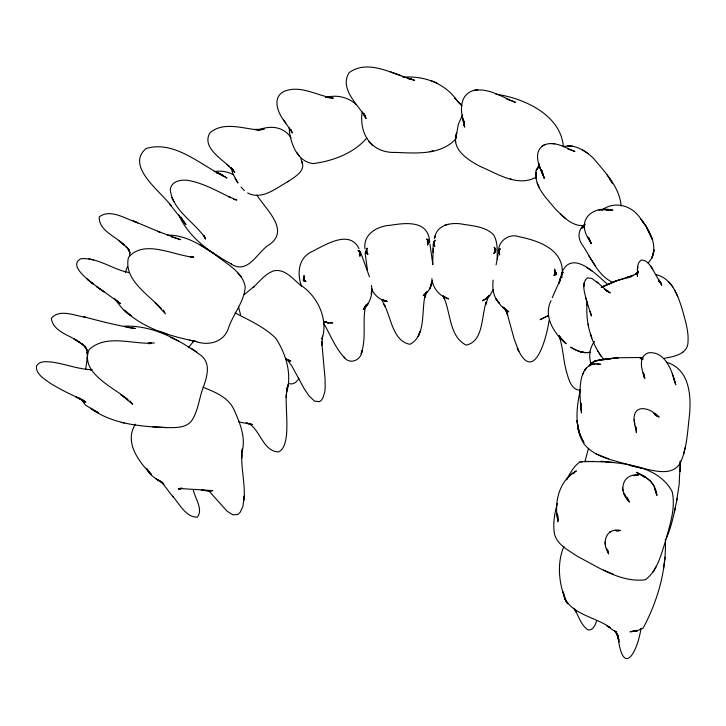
<?xml version="1.0" encoding="UTF-8"?>
<svg xmlns="http://www.w3.org/2000/svg" width="726" height="726" viewBox="0 0 726 726"><rect width="100%" height="100%" fill="white"/><g stroke="black" fill="none" stroke-linecap="round" stroke-linejoin="round"><path stroke-width="1.09" d="M286.18 394.69C285.853 408.139 287.641 421.588 286.489 435.019C285.627 441.081 284.692 448.967 278.494 451.944C263.402 451.418 260.516 430.945 249.263 423.73M432.678 264.727L433.24 244.39L435.065 240.088L433.549 244.88L434.883 246.368L433.622 242.756L433.549 244.88L433.24 244.39M433.15 252.43L433.168 248.51M581.063 409.437L581.109 403.329L581.063 409.437C579.566 394.49 576.29 359.778 600.701 364.352L596.963 363.926M680.226 471.628L680.298 460.974L679.137 484.687L676.532 501.548M628.407 500.241L626.955 497.954L629.587 502.047C618.189 492.255 621.501 473.334 638.535 474.94L634.397 475.33M463.923 125.48L463.996 121.16L463.923 125.48L463.188 118.665L464.713 127.168C461.201 115.352 457.425 97.184 471.764 91.077C487.273 86.503 501.684 97.13 515.587 102.357L506.14 98.818M606.392 548.266L608.415 552.994C601.337 542.758 606.056 527.412 620.385 530.416L616.419 531.078M321.836 341.51L321.727 345.267L322.553 336.12L321.981 339.087C328.706 319.249 317.416 295.546 299.947 284.71C292.487 278.485 284.438 268.293 273.539 270.907C265.126 274.056 259.5 281.461 253.192 287.469L254.245 286.416L244.263 294.611M497.183 259.1C497.192 250.915 497.954 242.094 493.571 234.788C485.712 226.721 473.588 226.004 463.088 224.27C452.098 222.029 436.925 224.325 434.72 237.547L435.5 235.578L434.32 238.491M635.25 426.126L635.876 428.685C628.544 406.061 644.779 403.239 659.19 417.023L655.052 414.836L657.702 416.216M536.024 172.706L535.842 177.979L536.024 172.706C534.554 187.263 546.85 198.497 555.236 208.834C563.058 216.484 571.734 226.331 583.668 225.577M587.125 302.424C585.301 322.634 591.1 344.151 604.096 359.878M244.154 498.399C245.334 481.656 239.816 464.976 242.529 448.314L241.54 453.396C246.668 438.268 239.807 422.732 233.699 408.974C227.701 396.968 214.724 391.958 203.053 387.23M244.072 500.023L244.263 496.058L242.911 506.458L240.052 512.483L237.647 514.516L232.719 514.807L226.948 511.04L209.215 491.284M636.248 427.342L636.439 432.732L635.704 428.077M364.969 248.846C362.973 234.026 377.611 225.895 390.543 225.278C406.46 222.619 429.03 220.241 429.656 242.675M286.171 397.621L286.861 389.218L286.398 393.002C292.36 374.607 286.08 354.261 275.971 338.498C264.609 327.036 249.172 320.347 235.061 312.87M621.147 206.002C619.723 187.362 605.194 172.407 593.786 158.685C586.027 151.008 575.219 143.929 563.848 146.525M493.181 280.127C492.128 288.14 493.208 297.215 499.234 303.132L495.84 298.604L500.976 305.746L508.726 311.826L503.127 307.089L506.194 311.027L504.525 308.096L507.737 315.12L506.857 312.38L514.18 339.087L518.791 351.339L517.284 347.99C534.191 385.751 546.905 336.483 549.019 320.701M586.635 301.027C585.12 293.93 580.7 283.494 587.361 277.886L591.726 278.403L598.551 283.358M583.876 286.652L584.158 282.831M362.183 111.904C358.934 134.219 371.676 153.431 395.788 152.424C415.816 153.195 440.065 155.337 455.247 139.519M637.256 630.34L630.005 631.774L637.092 630.821L643.145 628.063C657.593 601.201 666.55 570.101 665.379 539.409M498.036 254.926L496.076 264.899M557.822 515.233L557.795 521.803L557.514 516.168L557.786 520.596C553.965 502.319 559.056 480.458 576.353 470.865L573.123 473.624M663.437 569.157L665.107 557.259M85.623 369.443L87.465 356.974L87.329 359.061L87.283 352.001L87.356 353.88L86.439 349.079L84.416 345.549M560.663 276.479L559.419 282.169L560.381 278.584L558.73 283.685L560.082 280L552.286 297.66M666.214 538.374C670.815 528.664 672.975 517.947 675.343 507.51M674.436 512.084L677.131 498.517M536.187 172.652L535.734 174.803L536.178 170.429L539.636 164.049M586.889 305.038L587.525 301.989M92.883 283.775L87.311 279.22L92.883 283.775C87.628 279.229 68.217 265.144 80.922 258.692C98.028 257.385 112.675 269.573 129.092 272.568M362.174 350.631L361.112 353.734C366.775 338.044 362.002 320.928 365.75 304.938L364.162 308.949C369.933 302.506 373.209 294.184 371.385 285.4M634.134 466.41C648.917 468.697 673.401 479.659 681.369 460.629C686.388 447.996 687.44 434.302 688.811 420.908C691.651 399.772 691.388 369.734 666.486 362.21M432.269 280.581C431.634 286.725 428.503 292.251 423.249 295.536L426.198 292.75L424.946 294.393L426.942 291.407L424.882 297.569L425.327 294.638C421.071 310.075 426.534 335.612 409.972 344.305C392.621 341.166 391.078 317.117 384 304.14L385.016 306.472L381.876 299.829M584.947 461.682L588.459 448.341M683.583 454.367L685.335 447.171M498.435 250.379L498.798 249.862L498.562 251.976L500.278 248.719L498.798 249.862L499.642 254.962C494.941 243.727 508.064 232.402 519.099 236.74C537.63 240.46 562.614 248.8 562.323 271.86M580.446 389.372C576.417 407.132 574.121 427.478 583.931 443.813C595.529 458.542 616.419 460.475 633.117 466.137M557.296 503.681C554.737 512.483 553.148 521.74 554.056 530.915C554.918 543.992 568.422 550.072 577.86 556.642C598.569 567.278 621.229 582.942 645.378 579.747C657.575 570.763 660.914 554.746 665.551 541.188C669.681 525.089 676.06 508.055 672.058 491.375C656.368 462.371 613.443 461.845 584.684 461.409M641.031 628.244C637.201 653.2 622.726 678.202 617.817 635.45L619.096 641.938L617 633.753L618.851 639.579L615.594 631.266L618.416 637.056L616.147 632.709L617.672 634.66L614.532 630.876L616.637 632.582L606.909 625.866L610.076 627.563C595.093 616.438 566.144 613.715 563.14 591.844L565.754 600.91C559.02 583.559 556.524 563.784 563.966 546.215M362.201 350.495C361.675 359.933 349.868 365.505 343.924 357.001M125.371 272.359L127.449 266.487M596.745 620.839L594.921 625.385L592.788 628.389L590.419 629.905L587.906 629.832C580.746 624.968 578.613 615.83 574.393 608.687L576.19 612.19M551.007 300.664C543.075 316.463 554.074 333.597 566.171 343.77L558.784 335.494L560.045 337.853L559.183 336.056M493.181 289.701L489.778 295.745L484.923 299.584L488.035 297.052L486.692 298.504L488.952 295.573L487.663 297.587L488.444 295.99M583.74 372.111L582.651 374.743M637.682 272.314L637.001 274.001L637.791 271.615L637.246 274.882L637.61 270.39L637.446 276.307L637.537 272.522L637.464 273.929C637.582 269.319 636.638 262.776 641.357 260.071C646.784 259.745 650.151 265.38 652.828 269.31M488.798 295.391L485.685 304.711L486.32 301.735C481.347 315.011 483.906 341.692 466.092 345.086C448.65 336.074 451.018 311.835 443.223 296.036L444.53 298.894L443.459 296.807M566.607 479.886C570.101 473.234 573.785 466.01 580.192 461.754L594.249 461.464L592.089 461.509M567.07 478.897L567.532 477.917M135.435 424.184C123.874 442.134 138.748 461.818 151.362 474.441L146.534 468.442C149.71 476.438 157.987 479.142 163.885 484.396L161.88 482.4L173.478 497.492M588.768 366.403C592.788 359.207 602.199 359.815 609.25 358.789L594.839 361.049L589.512 365.087L594.839 361.049L602.235 359.506L601.21 359.706L618.316 357.809L606.038 359.116L612.009 358.399M652.865 572.224L656.222 566.443M462.535 114.917L458.315 124.337L455.765 138.984L456.627 132.731C450.583 149.247 468.188 160.264 480.639 166.653C497.401 173.696 517.692 187.254 535.806 177.307M562.913 270.281C574.094 250.325 597.344 275.68 607.263 284.075M638.027 271.47L636.475 273.847L637.555 272.631M594.494 341.447C589.566 347.781 588.65 356.33 590.919 363.88M538.483 167.207L536.178 170.429L538.529 167.125M584.902 224.116L582.524 227.302L584.929 224.352C577.696 229.443 577.415 238.328 582.488 245.143C591.363 258.265 598.052 276.27 613.479 282.659M366.784 138.004C353.698 153.386 332.717 161.036 313.16 163.586C296.698 161.635 289.928 142.16 289.184 127.749M188.397 347.7L193.016 341.973M297.678 379.934C295.909 383.219 291.961 384.807 288.458 383.482M192.762 342.282L193.896 340.921M567.596 148.803L574.928 151.471C565.255 147.759 554.691 140.481 544.083 144.991C532.158 151.816 539.273 167.325 543.81 176.618L540.616 169.076L544.237 178.442L541.823 170.51L543.13 175.265L542.485 173.378M573.177 473.561L574.438 472.172M648.236 263.166L651.894 257.984L653.99 249.98L653.237 254.381C656.068 241.522 648.472 229.18 641.049 219.297C632.7 205.821 615.267 200.158 601.763 210.141M566.779 478.643L570.119 475.403M581.417 228.554L584.258 225.977L581.58 228.4M180.819 488.271L179.621 489.342L181.409 488.026M638.09 272.032L635.595 274.201L637.982 272.967L632.627 275.49L618.334 280.182L631.302 276.815M664.208 358.299C673.746 356.647 687.976 354.234 688.021 341.828C688.684 331.6 685.607 321.618 682.93 311.862C678.601 297.134 672.575 278.04 655.415 274.51M682.44 352.573L682.903 352.183M636.121 273.584L637.827 272.25M548.157 315.765L540.108 319.676L547.967 315.774M287.668 181.845C294.32 177.062 306.699 170.919 301.499 160.863L302.143 163.15L300.863 158.413M571.389 474.387L573.885 472.699L572.605 473.543M288.585 181.255C276.488 187.789 262.032 200.621 247.675 192.98M541.632 146.489L544.382 144.81M610.312 531.877L609.586 532.321L611.029 531.459M601.427 287.197L616.819 280.526L601.255 287.333M601.337 287.305L620.068 279.392M257.739 130.39C269.282 125.09 283.621 126.152 290.999 137.804M633.762 475.811L636.058 475.113L635.459 475.212M148.957 343.861L151.471 343.099L148.376 343.362L150.709 343.198C130.616 343.806 105.461 334.196 89.089 349.687C79.588 373.128 114.281 387.566 127.985 399.763L120.888 394.617L132.658 404.273L129.99 400.906M257.784 130.444L264.2 129.192L254.762 129.437L258.547 129.999C242.892 128.556 222.973 121.142 209.778 133.04C201.846 147.16 220.895 158.332 229.47 166.717L226.957 164.439L233.454 170.683L231.004 167.76L234.761 172.525L232.129 168.486L233.273 171.517M444.684 225.296L448.269 224.289M325.52 97.583C336.256 94.335 348.19 97.048 356.412 104.716M627.273 277.069L633.199 275.671M326.328 97.393L328.533 96.876M180.456 488.553L178.297 489.043L182.208 488.407L179.703 488.507L212.927 490.622L208.816 490.894L201.329 490.104L206.266 490.622M607.099 210.25L611.129 209.642L605.793 210.005L612.898 210.195C591.708 204.968 575.464 220.84 589.639 240.406L587.552 236.558M591.654 364.361L594.975 363.799M91.903 369.543L90.196 369.806L91.766 369.77M214.152 171.681C220.758 170.329 227.637 171.635 233.572 174.757M601.21 359.706L616.9 357.8L642.673 357.455M190.285 257.349L193.67 256.959L190.521 256.795L192.798 257.068C173.16 255.316 143.857 238.881 128.438 257.476C123.402 279.964 148.44 294.357 161.417 308.886L155.246 302.769L165.428 313.877L163.432 310.066M123.937 326.228C152.288 324.84 179.349 339.659 201.665 355.931C212.954 366.095 204.659 382.185 201.048 394C198.688 402.748 197.1 411.932 192.326 419.773C186.8 428.34 175.365 427.659 166.417 427.587C140.245 426.489 112.439 424.193 90.496 408.33L98.21 412.667L85.559 405.181L82.165 400.67M582.443 461.582L580.192 461.754L582.352 461.709M148.376 343.362L154.366 342.944M598.805 210.041L604.676 209.75M402.83 77.237C423.322 75.404 444.693 82.973 456.745 100.215L454.73 98.028L461.908 105.697M167.497 235.133C184.93 234.788 200.43 244.644 214.406 253.982L199.986 244.862M126.841 327.426L129.056 327.508L127.141 327.245M567.705 145.99L572.823 146.189M91.521 369.706C78.172 369.216 65.576 364.071 52.426 362.174C47.136 361.702 39.467 360.423 36.482 366.031C35.556 373.799 43.832 378.545 49.187 382.548C60.43 389.735 72.609 395.262 84.643 400.97L75.949 396.813L85.913 402.104L78.925 398.147L84.606 402.122L81.72 399.518L82.846 400.698M495.74 94.226C523.727 97.883 561.098 115.035 563.358 146.843M166.417 427.587L152.623 426.788M205.531 490.549L211.184 491.012L207.817 490.467M328.987 97.856L333.37 98.128C317.217 95.896 300.963 84.733 284.356 91.249C270.789 97.647 278.548 114.699 285.79 123.03M550.208 143.485L554.773 143.812M613.125 462.398L600.974 461.219M643.054 358.816L640.069 358.49L643.064 359.025M580.237 390.289C571.289 390.034 568.703 379.235 566.607 372.202C563.14 360.287 563.285 347.536 558.947 335.875M407.649 78.381L411.633 78.989L407.93 78.29M126.188 327.117L135.272 328.524C118.438 325.783 101.903 321.627 85.45 317.208C74.987 315.883 59.559 308.523 51.364 318.242C52.971 332.063 70.912 335.457 80.486 342.835L73.889 338.924L83.445 345.077L81.974 343.979L85.777 347.436L82.292 343.933M91.73 282.886L120.598 303.64L114.381 298.667C119.581 304.593 123.583 311.808 131.143 315.71L124.391 310.129C143.53 328.715 170.02 336.011 195.412 341.365C208.562 346.248 224.334 342.137 228.636 327.598C233.364 313.841 244.072 301.989 245.225 287.178C242.947 271.669 226.104 263.865 215.25 254.581M233.754 199.432L236.857 200.022L228.79 196.773L230.641 197.59C217.11 191.002 203.725 183.36 188.787 180.52C181.691 179.186 171.173 180.928 170.256 189.677C172.67 210.631 194.223 221.675 205.186 238.064L203.797 235.224L205.576 239.054L203.997 235.587M238.627 421.906L252.448 424.538L246.259 422.868L251.232 424.683L249.426 423.748M121.269 422.396L124.3 423.004M189.459 340.131L196.692 341.61M171.39 236.885L180.456 239.671L157.624 231.295L160.047 232.22L133.139 220.886L137.858 222.864C126.206 219.343 110.524 208.162 99.19 216.947C98.718 230.741 116.006 236.54 124.364 245.079L119.291 240.968M83.653 316.799L85.45 317.208M510.342 178.868L511.004 179.023M93.527 259.962L88.935 258.864M640.759 468.098L630.386 465.511M323.959 321.718L328.134 322.807L332.817 322.861L328.098 322.78L324.014 321.473L328.27 322.898L324.404 321.527M216.484 172.734L218.109 173.16M408.066 78.417L414.646 80.323L407.967 78.39M605.448 290.409L608.161 291.18L605.593 290.255L610.294 292.932L604.35 289.111L607.68 291.516L596.654 281.634M411.243 79.325C392.212 73.78 367.891 58.942 349.188 72.6C339.115 88.218 357.283 104.036 364.978 116.36L363 113.029M386.994 301.526L382.493 299.892L386.731 301.308C380.034 300.128 374.353 295.246 371.685 289.057M158.94 331.265L167.134 334.078M401.006 75.595L390.642 71.901M382.493 299.892L382.983 300.074M216.684 172.897L222.791 175.193L216.094 171.953L226.993 178.006L219.987 174.068L223.426 175.991C199.741 164.394 174.222 140.091 146.153 148.512C124.799 166.136 161.599 192.245 171.118 205.821L169.612 204.106L185.974 224.597L180.856 217.02L181.809 218.844M608.47 458.841L595.647 453.659M286.18 359.352L290.872 360.976L285.745 359.007L288.857 360.414L287.215 359.651L288.93 361.022L287.051 359.406L291.661 365.686L304.067 388.51L309.14 396.033L314.63 401.179L319.395 401.678L321.128 400.57L322.87 397.957L324.749 392.058L325.184 388.156L325.066 378.627L321.809 342.627M603.406 570.055L613.243 574.212M431.171 80.631L437.116 83.181M230.46 263.556C246.976 275.063 256.342 254.191 267.313 245.923C291.598 231.422 266.26 210.077 256.868 195.094M170.837 337.436L178.605 341.12M207.591 490.449L209.133 491.184M231.567 264.092C210.449 252.766 188.687 237.547 178.859 214.923M654.19 487.064L656.848 495.177C655.868 483.434 646.349 476.329 636.348 472.281L644.724 477.39M287.215 359.651L289.71 360.904L286.135 358.934M643.617 475.938L650.423 480.911L654.044 485.93M586.826 267.685L591.908 270.898M214.742 254.236L220.867 258.238M196.964 352.037L191.319 348.344M582.343 149.81L587.897 153.495M443.159 295.89L448.55 298.93C439.529 296.154 432.678 288.086 431.852 278.639M119.191 240.887L127.023 247.62L125.77 246.286L129.037 250.198L128.085 248.818L130.099 253.129L128.484 249.136M659.48 281.724L661.041 283.013L658.691 280.962M382.23 299.502L383.682 300.718L382.303 299.539M658.518 280.835L660.733 282.777L658.5 280.372M249.336 423.412L250.996 424.873M560.436 214.007L565.736 218.671M560.708 338.516L564.783 342.554M368.872 141.733L372.583 145.509M461.709 105.488L457.943 101.622L459.948 103.7M117.358 301.245L119.4 303.359L117.63 301.072M241.032 187.009L244.363 190.566M344.814 357.982C335.412 348.298 330.684 335.321 323.95 323.85M237.402 272.522L241.377 277.114M668.492 281.634L672.83 286.897M172.489 496.148C179.395 503.545 185.811 517.574 197.454 517.139C203.416 508.971 194.895 498.281 193.307 489.859M283.612 119.999L292.451 132.94L290.79 129.101M296.725 152.36L299.23 155.981M595.338 265.671L588.795 255.861M558.784 335.494L561.361 339.278L559.047 335.875M84.597 346.248L87.229 350.295L84.461 345.603M607.172 174.993L612.463 183.27L609.568 178.714M650.814 266.215L661.803 285.254L658.663 279.737L660.351 282.505M573.776 608.17L575.618 611.065M234.988 178.269L237.965 183.052L232.656 173.242L231.177 168.024M566.87 602.426L567.705 603.787L564.483 598.324L566.462 601.745M597.879 351.184L600.774 355.967M359.043 248.601C349.215 228.654 324.114 245.715 310.792 252.203C298.159 258.656 296.97 274.41 301.626 286.407M363.027 113.102L366.131 118.556L363.917 113.918L365.242 117.204L364.407 114.009M171.708 197.536L174.049 201.937M298.368 378.055L299.021 379.281M591.263 243.618L588.369 238.064L591.263 243.618L589.004 237.874M674.481 289.765L677.73 296.507M537.195 183.043L539.073 187.254M117.984 301.599L118.265 302.252M627.926 499.542L628.625 501.249L627.382 497.737M82.011 399.454L82.828 401.442L82.102 399.636M128.42 249.009L129.537 251.795L129.7 255.616M673.374 377.62L675.752 384.789C672.421 371.785 665.524 350.803 648.354 352.809C637.573 356.693 641.793 370.423 644.87 378.346L643.272 373.327L644.47 377.72L643.862 374.489M607.453 550.635L608.651 553.965L607.789 551.397M240.615 314.975L238.509 306.971M654.516 488.081L656.848 495.177M360.722 252.584L369.452 276.815M672.212 373.627L674.835 381.93M590.519 333.833L591.835 338.053M585.71 297.887L591.436 316.01L590.22 311.363L590.456 312.461M578.341 428.313L580.746 437.143L583.931 442.697L579.393 433.404L577.506 424.283M643.499 372.629L644.47 377.72M622.454 488.053L622.908 490.649M588.096 324.059L588.532 326.555M429.946 244.108L432.823 264.418M605.021 542.15L605.402 544.999M367.401 269.791L365.06 252.757M634.225 419.664L634.814 424.075M556.942 513.282L557.622 518.963M580.981 407.939L581.526 413.003L580.764 405.852M607.535 549.564L607.689 551.715L607.662 549.564M455.638 140.944L455.656 142.468M304.067 279.338L304.058 280.98L306 281.525L303.404 278.947L304.076 275.535L304.067 279.338L304.929 281.271L303.595 277.15L304.067 279.338M371.703 288.748L371.349 294.257L371.703 288.748M434.175 242.13L434.03 245.57L434.157 241.25L434.175 242.13M555.299 270.725L554.782 275.081L553.793 275.435L555.907 272.559L554.528 269.119L555.653 274.7L554.782 275.081L555.299 270.725M241.704 454.322L241.604 458.16L241.776 454.34M495.604 249.091L495.522 251.241L493.889 253.565L495.604 249.091L494.161 247.239L495.522 251.241L495.604 249.091M494.914 249.39L494.869 252.575L495.041 248.219L494.914 249.39M303.404 278.947L303.296 280.826L304.058 280.98L303.404 278.947M360.486 253.31L359.86 256.314L359.842 251.296L358.027 250.343L360.486 253.31L360.368 251.75L359.842 251.296L360.486 253.31M637.682 266.705L637.419 269.909L637.682 266.705M561.661 274.237L561.733 277.985L561.507 273.194L563.276 272.105L561.298 274.782L561.851 272.795L561.307 276.415L562.378 272.359L561.661 274.237M499.343 249.254L498.898 253.555L499.343 249.254M366.666 250.343L366.34 253.274L368.055 254.336L366.049 251.16L367.184 248.083L366.666 250.343L367.047 253.791L366.439 249.49L366.666 250.343M428.349 240.297L427.442 245.134L428.848 240.887L426.643 238.872L428.639 242.42L428.349 240.297M555.907 272.559L555.653 274.7L556.506 274.482L555.907 272.559M366.049 251.16L365.777 252.92L366.34 253.274L366.049 251.16M431.943 281.416L430.001 288.658L431.943 281.416M288.149 384.816L286.579 389.771L288.149 384.816M652.356 256.623L651.894 257.984L653.336 253.855L652.356 256.623M418.466 335.766L418.24 336.41L419.918 331.691L418.466 335.766M586.236 368.182L584.666 370.469L586.236 368.182M367.964 303.822L363.336 309.049L367.964 303.822M486.375 298.622L482.427 300.709L486.375 298.622M433.023 151.09L430.255 151.616L433.023 151.09M475.875 90.106L474.033 90.432L477.799 89.833L475.875 90.106M637.092 630.821L631.665 631.629L637.092 630.821M589.92 352.273C583.105 353.707 576.353 350.749 570.718 347.155C576.38 350.74 583.105 353.607 589.92 352.273M619.26 530.588L615.439 530.497L619.26 530.588M584.412 352.6L579.393 351.438L584.412 352.6M386.722 301.245L382.175 299.92L386.731 301.308M162.769 482.645L158.44 480.322L162.769 482.645M160.809 481.637L156.135 478.969L160.809 481.637M103.954 291.779L96.73 286.716L103.954 291.779M507.029 310.655L502.873 307.452L507.029 310.655M658.128 416.688L654.044 413.484L658.128 416.688M645.931 226.049L641.049 219.297L645.931 226.049L652.311 239.29L645.931 226.049M624.895 495.005L624.07 493.662L626.039 496.92L624.895 495.005M359.978 252.712L359.116 250.769L360.395 254.88L359.978 252.712M540.879 170.066L538.538 163.541L540.879 170.066M580.746 437.143L578.205 429.229L577.097 420.535L578.205 429.229L580.746 437.143M428.195 241.694L427.678 239.589L428.231 243.9L428.195 241.694"/></g></svg>
